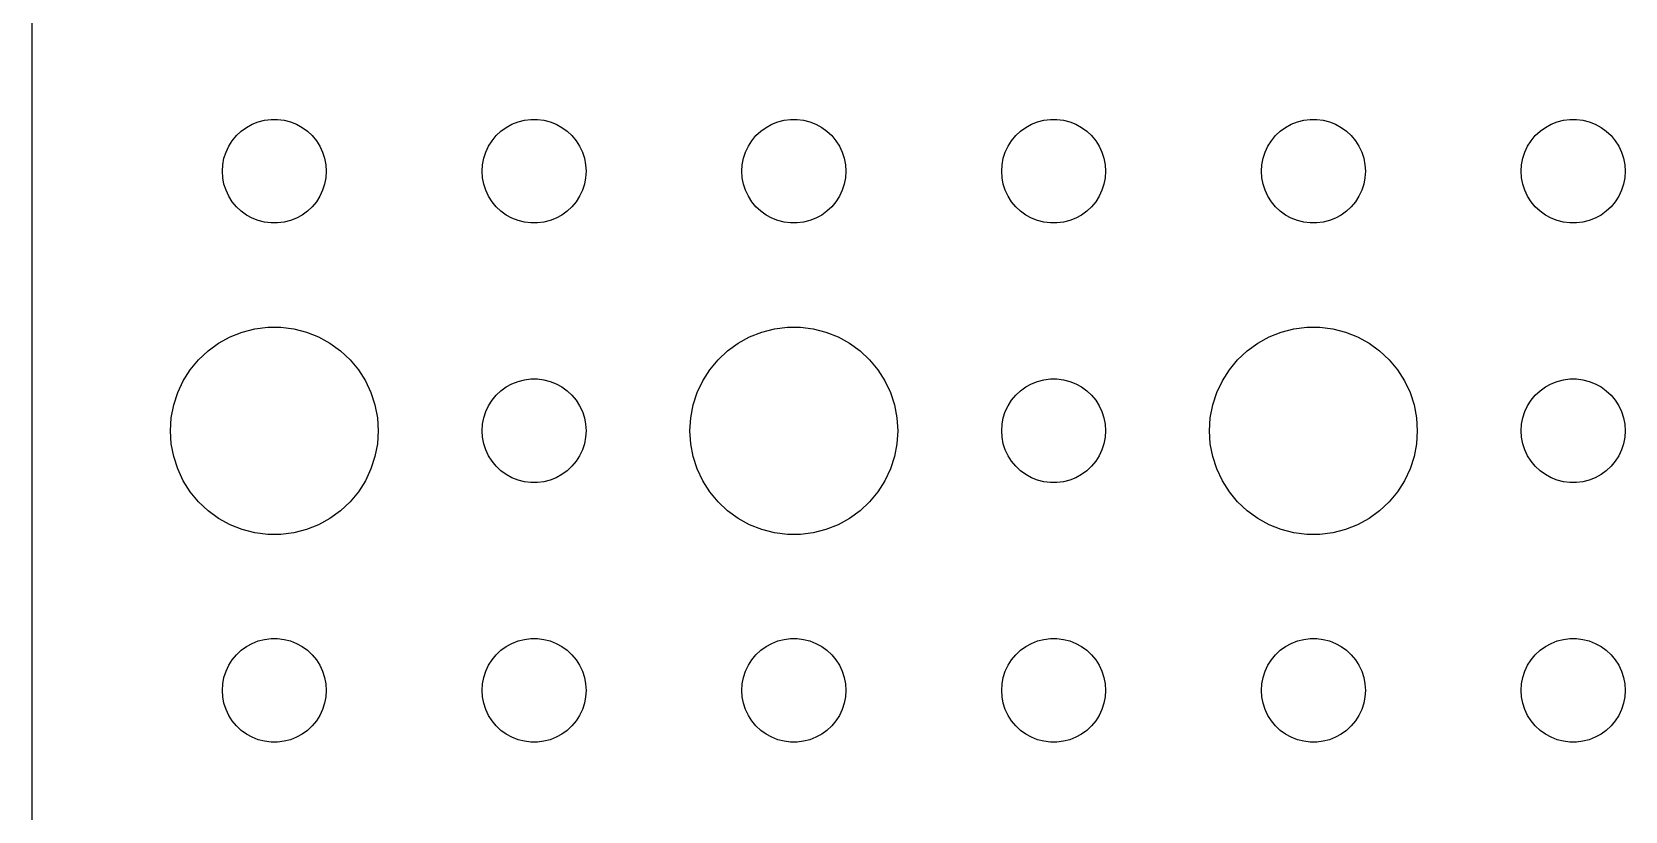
# Model space of a CAD drawing. Header units: metres. Extents: x -97 to 97, y -97 to 97.
# Drawn here: x -97 to -51, y 49.01 to 71.53 of the extents above; entities that cross this region are included whole.
import ezdxf

# ---------------------------------------------------------------- set-up
doc = ezdxf.new("R2010")
doc.units = ezdxf.units.M

msp = doc.modelspace()

# ---------------------------------------------------------------- linework, layer by layer
for p, q in [((-97, 92), (-97, -92)), ((-91.0934, 68.5268), (-90.9561, 68.6558)), ((-90.9561, 68.6558), (-90.8037, 68.7665)), ((-90.8037, 68.7665), (-90.6387, 68.8572)), ((-90.6387, 68.8572), (-90.4635, 68.9266)), ((-90.4635, 68.9266), (-90.2811, 68.9734)), ((-90.2811, 68.9734), (-90.0942, 68.997)), ((-90.0942, 68.997), (-89.9058, 68.997)), ((-89.9058, 68.997), (-89.7189, 68.9734)), ((-89.7189, 68.9734), (-89.5365, 68.9266)), ((-89.5365, 68.9266), (-89.3613, 68.8572)), ((-89.3613, 68.8572), (-89.1963, 68.7665)), ((-89.1963, 68.7665), (-89.0439, 68.6558)), ((-89.0439, 68.6558), (-88.9065, 68.5268)), ((-83.5934, 68.5268), (-83.4561, 68.6558)), ((-83.4561, 68.6558), (-83.3037, 68.7665)), ((-83.3037, 68.7665), (-83.1387, 68.8572)), ((-83.1387, 68.8572), (-82.9635, 68.9266)), ((-82.9635, 68.9266), (-82.7811, 68.9734)), ((-82.7811, 68.9734), (-82.5942, 68.997)), ((-82.5942, 68.997), (-82.4058, 68.997)), ((-82.4058, 68.997), (-82.2189, 68.9734)), ((-82.2189, 68.9734), (-82.0365, 68.9266)), ((-82.0365, 68.9266), (-81.8613, 68.8572)), ((-81.8613, 68.8572), (-81.6963, 68.7665)), ((-81.6963, 68.7665), (-81.5439, 68.6558)), ((-81.5439, 68.6558), (-81.4065, 68.5268)), ((-76.0934, 68.5268), (-75.9561, 68.6558)), ((-75.9561, 68.6558), (-75.8037, 68.7665)), ((-75.8037, 68.7665), (-75.6387, 68.8572)), ((-75.6387, 68.8572), (-75.4635, 68.9266)), ((-75.4635, 68.9266), (-75.2811, 68.9734)), ((-75.2811, 68.9734), (-75.0942, 68.997)), ((-75.0942, 68.997), (-74.9058, 68.997)), ((-74.9058, 68.997), (-74.7189, 68.9734)), ((-74.7189, 68.9734), (-74.5365, 68.9266)), ((-74.5365, 68.9266), (-74.3613, 68.8572)), ((-74.3613, 68.8572), (-74.1963, 68.7665)), ((-74.1963, 68.7665), (-74.0439, 68.6558)), ((-74.0439, 68.6558), (-73.9065, 68.5268)), ((-68.5934, 68.5268), (-68.4561, 68.6558)), ((-68.4561, 68.6558), (-68.3037, 68.7665)), ((-68.3037, 68.7665), (-68.1387, 68.8572)), ((-68.1387, 68.8572), (-67.9635, 68.9266)), ((-67.9635, 68.9266), (-67.7811, 68.9734)), ((-67.7811, 68.9734), (-67.5942, 68.997)), ((-67.5942, 68.997), (-67.4058, 68.997)), ((-67.4058, 68.997), (-67.2189, 68.9734)), ((-67.2189, 68.9734), (-67.0365, 68.9266)), ((-67.0365, 68.9266), (-66.8613, 68.8572)), ((-66.8613, 68.8572), (-66.6963, 68.7665)), ((-66.6963, 68.7665), (-66.5439, 68.6558)), ((-66.5439, 68.6558), (-66.4065, 68.5268)), ((-61.0934, 68.5268), (-60.9561, 68.6558)), ((-60.9561, 68.6558), (-60.8037, 68.7665)), ((-60.8037, 68.7665), (-60.6387, 68.8572)), ((-60.6387, 68.8572), (-60.4635, 68.9266)), ((-60.4635, 68.9266), (-60.2811, 68.9734)), ((-60.2811, 68.9734), (-60.0942, 68.997)), ((-60.0942, 68.997), (-59.9058, 68.997)), ((-59.9058, 68.997), (-59.7189, 68.9734)), ((-59.7189, 68.9734), (-59.5365, 68.9266)), ((-59.5365, 68.9266), (-59.3613, 68.8572)), ((-59.3613, 68.8572), (-59.1963, 68.7665)), ((-59.1963, 68.7665), (-59.0439, 68.6558)), ((-59.0439, 68.6558), (-58.9065, 68.5268)), ((-53.5934, 68.5268), (-53.4561, 68.6558)), ((-53.4561, 68.6558), (-53.3037, 68.7665)), ((-53.3037, 68.7665), (-53.1387, 68.8572)), ((-53.1387, 68.8572), (-52.9635, 68.9266)), ((-52.9635, 68.9266), (-52.7811, 68.9734)), ((-52.7811, 68.9734), (-52.5942, 68.997)), ((-52.5942, 68.997), (-52.4058, 68.997)), ((-52.4058, 68.997), (-52.2189, 68.9734)), ((-52.2189, 68.9734), (-52.0365, 68.9266)), ((-52.0365, 68.9266), (-51.8613, 68.8572)), ((-51.8613, 68.8572), (-51.6963, 68.7665)), ((-51.6963, 68.7665), (-51.5439, 68.6558)), ((-51.5439, 68.6558), (-51.4065, 68.5268)), ((-91.3947, 68.0522), (-91.3145, 68.2226)), ((-91.3145, 68.2226), (-91.2135, 68.3817)), ((-91.2135, 68.3817), (-91.0934, 68.5268)), ((-88.9065, 68.5268), (-88.7865, 68.3817)), ((-88.7865, 68.3817), (-88.6855, 68.2226)), ((-88.6855, 68.2226), (-88.6053, 68.0522)), ((-83.8947, 68.0522), (-83.8145, 68.2226)), ((-83.8145, 68.2226), (-83.7135, 68.3817)), ((-83.7135, 68.3817), (-83.5934, 68.5268)), ((-81.4065, 68.5268), (-81.2865, 68.3817)), ((-81.2865, 68.3817), (-81.1855, 68.2226)), ((-81.1855, 68.2226), (-81.1053, 68.0522)), ((-76.3947, 68.0522), (-76.3145, 68.2226)), ((-76.3145, 68.2226), (-76.2135, 68.3817)), ((-76.2135, 68.3817), (-76.0934, 68.5268)), ((-73.9065, 68.5268), (-73.7865, 68.3817)), ((-73.7865, 68.3817), (-73.6855, 68.2226)), ((-73.6855, 68.2226), (-73.6053, 68.0522)), ((-68.8947, 68.0522), (-68.8145, 68.2226)), ((-68.8145, 68.2226), (-68.7135, 68.3817)), ((-68.7135, 68.3817), (-68.5934, 68.5268)), ((-66.4065, 68.5268), (-66.2865, 68.3817)), ((-66.2865, 68.3817), (-66.1855, 68.2226)), ((-66.1855, 68.2226), (-66.1053, 68.0522)), ((-61.3947, 68.0522), (-61.3145, 68.2226)), ((-61.3145, 68.2226), (-61.2135, 68.3817)), ((-61.2135, 68.3817), (-61.0934, 68.5268)), ((-58.9065, 68.5268), (-58.7865, 68.3817)), ((-58.7865, 68.3817), (-58.6855, 68.2226)), ((-58.6855, 68.2226), (-58.6053, 68.0522)), ((-53.8947, 68.0522), (-53.8145, 68.2226)), ((-53.8145, 68.2226), (-53.7135, 68.3817)), ((-53.7135, 68.3817), (-53.5934, 68.5268)), ((-51.4065, 68.5268), (-51.2865, 68.3817)), ((-51.2865, 68.3817), (-51.1855, 68.2226)), ((-51.1855, 68.2226), (-51.1053, 68.0522)), ((-91.5, 67.5), (-91.4882, 67.688)), ((-91.4882, 67.688), (-91.4529, 67.873)), ((-91.4529, 67.873), (-91.3947, 68.0522)), ((-88.6053, 68.0522), (-88.5471, 67.873)), ((-88.5471, 67.873), (-88.5118, 67.688)), ((-88.5118, 67.688), (-88.5, 67.5)), ((-84, 67.5), (-83.9882, 67.688)), ((-83.9882, 67.688), (-83.9529, 67.873)), ((-83.9529, 67.873), (-83.8947, 68.0522)), ((-81.1053, 68.0522), (-81.0471, 67.873)), ((-81.0471, 67.873), (-81.0118, 67.688)), ((-81.0118, 67.688), (-81, 67.5)), ((-76.5, 67.5), (-76.4882, 67.688)), ((-76.4882, 67.688), (-76.4529, 67.873)), ((-76.4529, 67.873), (-76.3947, 68.0522)), ((-73.6053, 68.0522), (-73.5471, 67.873)), ((-73.5471, 67.873), (-73.5118, 67.688)), ((-73.5118, 67.688), (-73.5, 67.5)), ((-69, 67.5), (-68.9882, 67.688)), ((-68.9882, 67.688), (-68.9529, 67.873)), ((-68.9529, 67.873), (-68.8947, 68.0522)), ((-66.1053, 68.0522), (-66.0471, 67.873)), ((-66.0471, 67.873), (-66.0118, 67.688)), ((-66.0118, 67.688), (-66, 67.5)), ((-61.5, 67.5), (-61.4882, 67.688)), ((-61.4882, 67.688), (-61.4529, 67.873)), ((-61.4529, 67.873), (-61.3947, 68.0522)), ((-58.6053, 68.0522), (-58.5471, 67.873)), ((-58.5471, 67.873), (-58.5118, 67.688)), ((-58.5118, 67.688), (-58.5, 67.5)), ((-54, 67.5), (-53.9882, 67.688)), ((-53.9882, 67.688), (-53.9529, 67.873)), ((-53.9529, 67.873), (-53.8947, 68.0522)), ((-51.1053, 68.0522), (-51.0471, 67.873)), ((-51.0471, 67.873), (-51.0118, 67.688)), ((-51.0118, 67.688), (-51, 67.5)), ((-91.4882, 67.312), (-91.5, 67.5)), ((-91.4529, 67.127), (-91.4882, 67.312)), ((-88.5118, 67.312), (-88.5471, 67.127)), ((-88.5, 67.5), (-88.5118, 67.312)), ((-83.9882, 67.312), (-84, 67.5)), ((-83.9529, 67.127), (-83.9882, 67.312)), ((-81.0118, 67.312), (-81.0471, 67.127)), ((-81, 67.5), (-81.0118, 67.312)), ((-76.4882, 67.312), (-76.5, 67.5)), ((-76.4529, 67.127), (-76.4882, 67.312)), ((-73.5118, 67.312), (-73.5471, 67.127)), ((-73.5, 67.5), (-73.5118, 67.312)), ((-68.9882, 67.312), (-69, 67.5)), ((-68.9529, 67.127), (-68.9882, 67.312)), ((-66.0118, 67.312), (-66.0471, 67.127)), ((-66, 67.5), (-66.0118, 67.312)), ((-61.4882, 67.312), (-61.5, 67.5)), ((-61.4529, 67.127), (-61.4882, 67.312)), ((-58.5118, 67.312), (-58.5471, 67.127)), ((-58.5, 67.5), (-58.5118, 67.312)), ((-53.9882, 67.312), (-54, 67.5)), ((-53.9529, 67.127), (-53.9882, 67.312)), ((-51.0118, 67.312), (-51.0471, 67.127)), ((-51, 67.5), (-51.0118, 67.312)), ((-91.3947, 66.9478), (-91.4529, 67.127)), ((-91.3145, 66.7774), (-91.3947, 66.9478)), ((-91.2135, 66.6183), (-91.3145, 66.7774)), ((-88.6855, 66.7774), (-88.7865, 66.6183)), ((-88.6053, 66.9478), (-88.6855, 66.7774)), ((-88.5471, 67.127), (-88.6053, 66.9478)), ((-83.8947, 66.9478), (-83.9529, 67.127)), ((-83.8145, 66.7774), (-83.8947, 66.9478)), ((-83.7135, 66.6183), (-83.8145, 66.7774)), ((-81.1855, 66.7774), (-81.2865, 66.6183)), ((-81.1053, 66.9478), (-81.1855, 66.7774)), ((-81.0471, 67.127), (-81.1053, 66.9478)), ((-76.3947, 66.9478), (-76.4529, 67.127)), ((-76.3145, 66.7774), (-76.3947, 66.9478)), ((-76.2135, 66.6183), (-76.3145, 66.7774)), ((-73.6855, 66.7774), (-73.7865, 66.6183)), ((-73.6053, 66.9478), (-73.6855, 66.7774)), ((-73.5471, 67.127), (-73.6053, 66.9478)), ((-68.8947, 66.9478), (-68.9529, 67.127)), ((-68.8145, 66.7774), (-68.8947, 66.9478)), ((-68.7135, 66.6183), (-68.8145, 66.7774)), ((-66.1855, 66.7774), (-66.2865, 66.6183)), ((-66.1053, 66.9478), (-66.1855, 66.7774)), ((-66.0471, 67.127), (-66.1053, 66.9478)), ((-61.3947, 66.9478), (-61.4529, 67.127)), ((-61.3145, 66.7774), (-61.3947, 66.9478)), ((-61.2135, 66.6183), (-61.3145, 66.7774)), ((-58.6855, 66.7774), (-58.7865, 66.6183)), ((-58.6053, 66.9478), (-58.6855, 66.7774)), ((-58.5471, 67.127), (-58.6053, 66.9478)), ((-53.8947, 66.9478), (-53.9529, 67.127)), ((-53.8145, 66.7774), (-53.8947, 66.9478)), ((-53.7135, 66.6183), (-53.8145, 66.7774)), ((-51.1855, 66.7774), (-51.2865, 66.6183)), ((-51.1053, 66.9478), (-51.1855, 66.7774)), ((-51.0471, 67.127), (-51.1053, 66.9478)), ((-91.0934, 66.4732), (-91.2135, 66.6183)), ((-90.9561, 66.3442), (-91.0934, 66.4732)), ((-90.8037, 66.2335), (-90.9561, 66.3442)), ((-89.0439, 66.3442), (-89.1963, 66.2335)), ((-88.9065, 66.4732), (-89.0439, 66.3442)), ((-88.7865, 66.6183), (-88.9065, 66.4732)), ((-83.5934, 66.4732), (-83.7135, 66.6183)), ((-83.4561, 66.3442), (-83.5934, 66.4732)), ((-83.3037, 66.2335), (-83.4561, 66.3442)), ((-81.5439, 66.3442), (-81.6963, 66.2335)), ((-81.4065, 66.4732), (-81.5439, 66.3442)), ((-81.2865, 66.6183), (-81.4065, 66.4732)), ((-76.0934, 66.4732), (-76.2135, 66.6183)), ((-75.9561, 66.3442), (-76.0934, 66.4732)), ((-75.8037, 66.2335), (-75.9561, 66.3442)), ((-74.0439, 66.3442), (-74.1963, 66.2335)), ((-73.9065, 66.4732), (-74.0439, 66.3442)), ((-73.7865, 66.6183), (-73.9065, 66.4732)), ((-68.5934, 66.4732), (-68.7135, 66.6183)), ((-68.4561, 66.3442), (-68.5934, 66.4732)), ((-68.3037, 66.2335), (-68.4561, 66.3442)), ((-66.5439, 66.3442), (-66.6963, 66.2335)), ((-66.4065, 66.4732), (-66.5439, 66.3442)), ((-66.2865, 66.6183), (-66.4065, 66.4732)), ((-61.0934, 66.4732), (-61.2135, 66.6183)), ((-60.9561, 66.3442), (-61.0934, 66.4732)), ((-60.8037, 66.2335), (-60.9561, 66.3442)), ((-59.0439, 66.3442), (-59.1963, 66.2335)), ((-58.9065, 66.4732), (-59.0439, 66.3442)), ((-58.7865, 66.6183), (-58.9065, 66.4732)), ((-53.5934, 66.4732), (-53.7135, 66.6183)), ((-53.4561, 66.3442), (-53.5934, 66.4732)), ((-53.3037, 66.2335), (-53.4561, 66.3442)), ((-51.5439, 66.3442), (-51.6963, 66.2335)), ((-51.4065, 66.4732), (-51.5439, 66.3442)), ((-51.2865, 66.6183), (-51.4065, 66.4732)), ((-90.6387, 66.1428), (-90.8037, 66.2335)), ((-90.4635, 66.0734), (-90.6387, 66.1428)), ((-90.2811, 66.0266), (-90.4635, 66.0734)), ((-90.0942, 66.003), (-90.2811, 66.0266)), ((-89.9058, 66.003), (-90.0942, 66.003)), ((-89.7189, 66.0266), (-89.9058, 66.003)), ((-89.5365, 66.0734), (-89.7189, 66.0266)), ((-89.3613, 66.1428), (-89.5365, 66.0734)), ((-89.1963, 66.2335), (-89.3613, 66.1428)), ((-83.1387, 66.1428), (-83.3037, 66.2335)), ((-82.9635, 66.0734), (-83.1387, 66.1428)), ((-82.7811, 66.0266), (-82.9635, 66.0734)), ((-82.5942, 66.003), (-82.7811, 66.0266)), ((-82.4058, 66.003), (-82.5942, 66.003)), ((-82.2189, 66.0266), (-82.4058, 66.003)), ((-82.0365, 66.0734), (-82.2189, 66.0266)), ((-81.8613, 66.1428), (-82.0365, 66.0734)), ((-81.6963, 66.2335), (-81.8613, 66.1428)), ((-75.6387, 66.1428), (-75.8037, 66.2335)), ((-75.4635, 66.0734), (-75.6387, 66.1428)), ((-75.2811, 66.0266), (-75.4635, 66.0734)), ((-75.0942, 66.003), (-75.2811, 66.0266)), ((-74.9058, 66.003), (-75.0942, 66.003)), ((-74.7189, 66.0266), (-74.9058, 66.003)), ((-74.5365, 66.0734), (-74.7189, 66.0266)), ((-74.3613, 66.1428), (-74.5365, 66.0734)), ((-74.1963, 66.2335), (-74.3613, 66.1428)), ((-68.1387, 66.1428), (-68.3037, 66.2335)), ((-67.9635, 66.0734), (-68.1387, 66.1428)), ((-67.7811, 66.0266), (-67.9635, 66.0734)), ((-67.5942, 66.003), (-67.7811, 66.0266)), ((-67.4058, 66.003), (-67.5942, 66.003)), ((-67.2189, 66.0266), (-67.4058, 66.003)), ((-67.0365, 66.0734), (-67.2189, 66.0266)), ((-66.8613, 66.1428), (-67.0365, 66.0734)), ((-66.6963, 66.2335), (-66.8613, 66.1428)), ((-60.6387, 66.1428), (-60.8037, 66.2335)), ((-60.4635, 66.0734), (-60.6387, 66.1428)), ((-60.2811, 66.0266), (-60.4635, 66.0734)), ((-60.0942, 66.003), (-60.2811, 66.0266)), ((-59.9058, 66.003), (-60.0942, 66.003)), ((-59.7189, 66.0266), (-59.9058, 66.003)), ((-59.5365, 66.0734), (-59.7189, 66.0266)), ((-59.3613, 66.1428), (-59.5365, 66.0734)), ((-59.1963, 66.2335), (-59.3613, 66.1428)), ((-53.1387, 66.1428), (-53.3037, 66.2335)), ((-52.9635, 66.0734), (-53.1387, 66.1428)), ((-52.7811, 66.0266), (-52.9635, 66.0734)), ((-52.5942, 66.003), (-52.7811, 66.0266)), ((-52.4058, 66.003), (-52.5942, 66.003)), ((-52.2189, 66.0266), (-52.4058, 66.003)), ((-52.0365, 66.0734), (-52.2189, 66.0266)), ((-51.8613, 66.1428), (-52.0365, 66.0734)), ((-51.6963, 66.2335), (-51.8613, 66.1428)), ((-91.6075, 62.533), (-91.2773, 62.7145)), ((-91.2773, 62.7145), (-90.927, 62.8532)), ((-90.927, 62.8532), (-90.5621, 62.9469)), ((-90.5621, 62.9469), (-90.1884, 62.9941)), ((-90.1884, 62.9941), (-89.8116, 62.9941)), ((-89.8116, 62.9941), (-89.4379, 62.9469)), ((-89.4379, 62.9469), (-89.073, 62.8532)), ((-89.073, 62.8532), (-88.7227, 62.7145)), ((-88.7227, 62.7145), (-88.3925, 62.533)), ((-76.6075, 62.533), (-76.2773, 62.7145)), ((-76.2773, 62.7145), (-75.927, 62.8532)), ((-75.927, 62.8532), (-75.5621, 62.9469)), ((-75.5621, 62.9469), (-75.1884, 62.9941)), ((-75.1884, 62.9941), (-74.8116, 62.9941)), ((-74.8116, 62.9941), (-74.4379, 62.9469)), ((-74.4379, 62.9469), (-74.073, 62.8532)), ((-74.073, 62.8532), (-73.7227, 62.7145)), ((-73.7227, 62.7145), (-73.3925, 62.533)), ((-61.6075, 62.533), (-61.2773, 62.7145)), ((-61.2773, 62.7145), (-60.927, 62.8532)), ((-60.927, 62.8532), (-60.5621, 62.9469)), ((-60.5621, 62.9469), (-60.1884, 62.9941)), ((-60.1884, 62.9941), (-59.8116, 62.9941)), ((-59.8116, 62.9941), (-59.4379, 62.9469)), ((-59.4379, 62.9469), (-59.0729, 62.8532)), ((-59.0729, 62.8532), (-58.7227, 62.7145)), ((-58.7227, 62.7145), (-58.3925, 62.533)), ((-92.1869, 62.0536), (-91.9123, 62.3115)), ((-91.9123, 62.3115), (-91.6075, 62.533)), ((-88.3925, 62.533), (-88.0877, 62.3115)), ((-88.0877, 62.3115), (-87.8131, 62.0536)), ((-77.1869, 62.0536), (-76.9123, 62.3115)), ((-76.9123, 62.3115), (-76.6075, 62.533)), ((-73.3925, 62.533), (-73.0877, 62.3115)), ((-73.0877, 62.3115), (-72.8131, 62.0536)), ((-62.1869, 62.0536), (-61.9123, 62.3115)), ((-61.9123, 62.3115), (-61.6075, 62.533)), ((-58.3925, 62.533), (-58.0877, 62.3115)), ((-58.0877, 62.3115), (-57.8131, 62.0536)), ((-92.6289, 61.4453), (-92.427, 61.7634)), ((-92.427, 61.7634), (-92.1869, 62.0536)), ((-87.8131, 62.0536), (-87.573, 61.7634)), ((-87.573, 61.7634), (-87.3711, 61.4453)), ((-77.6289, 61.4453), (-77.427, 61.7634)), ((-77.427, 61.7634), (-77.1869, 62.0536)), ((-72.8131, 62.0536), (-72.573, 61.7634)), ((-72.573, 61.7634), (-72.3711, 61.4453)), ((-62.6289, 61.4453), (-62.427, 61.7634)), ((-62.427, 61.7634), (-62.1869, 62.0536)), ((-57.8131, 62.0536), (-57.5729, 61.7634)), ((-57.5729, 61.7634), (-57.3711, 61.4453)), ((-92.7893, 61.1044), (-92.6289, 61.4453)), ((-87.3711, 61.4453), (-87.2107, 61.1044)), ((-83.4561, 61.1558), (-83.3037, 61.2665)), ((-83.3037, 61.2665), (-83.1387, 61.3572)), ((-83.1387, 61.3572), (-82.9635, 61.4266)), ((-82.9635, 61.4266), (-82.7811, 61.4734)), ((-82.7811, 61.4734), (-82.5942, 61.497)), ((-82.5942, 61.497), (-82.4058, 61.497)), ((-82.4058, 61.497), (-82.2189, 61.4734)), ((-82.2189, 61.4734), (-82.0365, 61.4266)), ((-82.0365, 61.4266), (-81.8613, 61.3572)), ((-81.8613, 61.3572), (-81.6963, 61.2665)), ((-81.6963, 61.2665), (-81.5439, 61.1558)), ((-77.7893, 61.1044), (-77.6289, 61.4453)), ((-72.3711, 61.4453), (-72.2107, 61.1044)), ((-68.4561, 61.1558), (-68.3037, 61.2665)), ((-68.3037, 61.2665), (-68.1387, 61.3572)), ((-68.1387, 61.3572), (-67.9635, 61.4266)), ((-67.9635, 61.4266), (-67.7811, 61.4734)), ((-67.7811, 61.4734), (-67.5942, 61.497)), ((-67.5942, 61.497), (-67.4058, 61.497)), ((-67.4058, 61.497), (-67.2189, 61.4734)), ((-67.2189, 61.4734), (-67.0365, 61.4266)), ((-67.0365, 61.4266), (-66.8613, 61.3572)), ((-66.8613, 61.3572), (-66.6963, 61.2665)), ((-66.6963, 61.2665), (-66.5439, 61.1558)), ((-62.7893, 61.1044), (-62.6289, 61.4453)), ((-57.3711, 61.4453), (-57.2107, 61.1044)), ((-53.4561, 61.1558), (-53.3037, 61.2665)), ((-53.3037, 61.2665), (-53.1387, 61.3572)), ((-53.1387, 61.3572), (-52.9635, 61.4266)), ((-52.9635, 61.4266), (-52.7811, 61.4734)), ((-52.7811, 61.4734), (-52.5942, 61.497)), ((-52.5942, 61.497), (-52.4058, 61.497)), ((-52.4058, 61.497), (-52.2189, 61.4734)), ((-52.2189, 61.4734), (-52.0365, 61.4266)), ((-52.0365, 61.4266), (-51.8613, 61.3572)), ((-51.8613, 61.3572), (-51.6963, 61.2665)), ((-51.6963, 61.2665), (-51.5439, 61.1558)), ((-92.9763, 60.376), (-92.9057, 60.7461)), ((-92.9057, 60.7461), (-92.7893, 61.1044)), ((-87.2107, 61.1044), (-87.0943, 60.7461)), ((-87.0943, 60.7461), (-87.0237, 60.376)), ((-83.8947, 60.5522), (-83.8145, 60.7226)), ((-83.8145, 60.7226), (-83.7135, 60.8817)), ((-83.7135, 60.8817), (-83.5934, 61.0268)), ((-83.5934, 61.0268), (-83.4561, 61.1558)), ((-81.5439, 61.1558), (-81.4065, 61.0268)), ((-81.4065, 61.0268), (-81.2865, 60.8817)), ((-81.2865, 60.8817), (-81.1855, 60.7226)), ((-81.1855, 60.7226), (-81.1053, 60.5522)), ((-77.9763, 60.376), (-77.9057, 60.7461)), ((-77.9057, 60.7461), (-77.7893, 61.1044)), ((-72.2107, 61.1044), (-72.0943, 60.7461)), ((-72.0943, 60.7461), (-72.0237, 60.376)), ((-68.8947, 60.5522), (-68.8145, 60.7226)), ((-68.8145, 60.7226), (-68.7135, 60.8817)), ((-68.7135, 60.8817), (-68.5934, 61.0268)), ((-68.5934, 61.0268), (-68.4561, 61.1558)), ((-66.5439, 61.1558), (-66.4065, 61.0268)), ((-66.4065, 61.0268), (-66.2865, 60.8817)), ((-66.2865, 60.8817), (-66.1855, 60.7226)), ((-66.1855, 60.7226), (-66.1053, 60.5522)), ((-62.9763, 60.376), (-62.9057, 60.7461)), ((-62.9057, 60.7461), (-62.7893, 61.1044)), ((-57.2107, 61.1044), (-57.0942, 60.7461)), ((-57.0942, 60.7461), (-57.0237, 60.376)), ((-53.8947, 60.5522), (-53.8145, 60.7226)), ((-53.8145, 60.7226), (-53.7135, 60.8817)), ((-53.7135, 60.8817), (-53.5934, 61.0268)), ((-53.5934, 61.0268), (-53.4561, 61.1558)), ((-51.5439, 61.1558), (-51.4065, 61.0268)), ((-51.4065, 61.0268), (-51.2865, 60.8817)), ((-51.2865, 60.8817), (-51.1855, 60.7226)), ((-51.1855, 60.7226), (-51.1053, 60.5522)), ((-93, 60), (-92.9763, 60.376)), ((-87.0237, 60.376), (-87, 60)), ((-83.9882, 60.188), (-83.9529, 60.373)), ((-83.9529, 60.373), (-83.8947, 60.5522)), ((-81.1053, 60.5522), (-81.0471, 60.373)), ((-81.0471, 60.373), (-81.0118, 60.188)), ((-78, 60), (-77.9763, 60.376)), ((-72.0237, 60.376), (-72, 60)), ((-68.9882, 60.188), (-68.9529, 60.373)), ((-68.9529, 60.373), (-68.8947, 60.5522)), ((-66.1053, 60.5522), (-66.0471, 60.373)), ((-66.0471, 60.373), (-66.0118, 60.188)), ((-63, 60), (-62.9763, 60.376)), ((-57.0237, 60.376), (-57, 60)), ((-53.9882, 60.188), (-53.9529, 60.373)), ((-53.9529, 60.373), (-53.8947, 60.5522)), ((-51.1053, 60.5522), (-51.0471, 60.373)), ((-51.0471, 60.373), (-51.0118, 60.188)), ((-92.9763, 59.624), (-93, 60)), ((-87, 60), (-87.0237, 59.624)), ((-84, 60), (-83.9882, 60.188)), ((-83.9882, 59.812), (-84, 60)), ((-83.9529, 59.627), (-83.9882, 59.812)), ((-81.0118, 59.812), (-81.0471, 59.627)), ((-81.0118, 60.188), (-81, 60)), ((-81, 60), (-81.0118, 59.812)), ((-77.9763, 59.624), (-78, 60)), ((-72, 60), (-72.0237, 59.624)), ((-69, 60), (-68.9882, 60.188)), ((-68.9882, 59.812), (-69, 60)), ((-68.9529, 59.627), (-68.9882, 59.812)), ((-66.0118, 59.812), (-66.0471, 59.627)), ((-66.0118, 60.188), (-66, 60)), ((-66, 60), (-66.0118, 59.812)), ((-62.9763, 59.624), (-63, 60)), ((-57, 60), (-57.0237, 59.624)), ((-54, 60), (-53.9882, 60.188)), ((-53.9882, 59.812), (-54, 60)), ((-53.9529, 59.627), (-53.9882, 59.812)), ((-51.0118, 59.812), (-51.0471, 59.627)), ((-51.0118, 60.188), (-51, 60)), ((-51, 60), (-51.0118, 59.812)), ((-92.9057, 59.2539), (-92.9763, 59.624)), ((-87.0237, 59.624), (-87.0943, 59.2539)), ((-83.8947, 59.4478), (-83.9529, 59.627)), ((-83.8145, 59.2774), (-83.8947, 59.4478)), ((-81.1053, 59.4478), (-81.1855, 59.2774)), ((-81.0471, 59.627), (-81.1053, 59.4478)), ((-77.9057, 59.2539), (-77.9763, 59.624)), ((-72.0237, 59.624), (-72.0943, 59.2539)), ((-68.8947, 59.4478), (-68.9529, 59.627)), ((-68.8145, 59.2774), (-68.8947, 59.4478)), ((-66.1053, 59.4478), (-66.1855, 59.2774)), ((-66.0471, 59.627), (-66.1053, 59.4478)), ((-62.9057, 59.2539), (-62.9763, 59.624)), ((-57.0237, 59.624), (-57.0942, 59.2539)), ((-53.8947, 59.4478), (-53.9529, 59.627)), ((-53.8145, 59.2774), (-53.8947, 59.4478)), ((-51.1053, 59.4478), (-51.1855, 59.2774)), ((-51.0471, 59.627), (-51.1053, 59.4478)), ((-92.7893, 58.8956), (-92.9057, 59.2539)), ((-92.6289, 58.5547), (-92.7893, 58.8956)), ((-87.2107, 58.8956), (-87.3711, 58.5547)), ((-87.0943, 59.2539), (-87.2107, 58.8956)), ((-83.7135, 59.1183), (-83.8145, 59.2774)), ((-83.5934, 58.9732), (-83.7135, 59.1183)), ((-83.4561, 58.8442), (-83.5934, 58.9732)), ((-81.4065, 58.9732), (-81.5439, 58.8442)), ((-81.2865, 59.1183), (-81.4065, 58.9732)), ((-81.1855, 59.2774), (-81.2865, 59.1183)), ((-77.7893, 58.8956), (-77.9057, 59.2539)), ((-77.6289, 58.5547), (-77.7893, 58.8956)), ((-72.2107, 58.8956), (-72.3711, 58.5547)), ((-72.0943, 59.2539), (-72.2107, 58.8956)), ((-68.7135, 59.1183), (-68.8145, 59.2774)), ((-68.5934, 58.9732), (-68.7135, 59.1183)), ((-68.4561, 58.8442), (-68.5934, 58.9732)), ((-66.4065, 58.9732), (-66.5439, 58.8442)), ((-66.2865, 59.1183), (-66.4065, 58.9732)), ((-66.1855, 59.2774), (-66.2865, 59.1183)), ((-62.7893, 58.8956), (-62.9057, 59.2539)), ((-62.6289, 58.5547), (-62.7893, 58.8956)), ((-57.2107, 58.8956), (-57.3711, 58.5547)), ((-57.0942, 59.2539), (-57.2107, 58.8956)), ((-53.7135, 59.1183), (-53.8145, 59.2774)), ((-53.5934, 58.9732), (-53.7135, 59.1183)), ((-53.4561, 58.8442), (-53.5934, 58.9732)), ((-51.4065, 58.9732), (-51.5439, 58.8442)), ((-51.2865, 59.1183), (-51.4065, 58.9732)), ((-51.1855, 59.2774), (-51.2865, 59.1183)), ((-92.427, 58.2366), (-92.6289, 58.5547)), ((-87.3711, 58.5547), (-87.573, 58.2366)), ((-83.3037, 58.7335), (-83.4561, 58.8442)), ((-83.1387, 58.6428), (-83.3037, 58.7335)), ((-82.9635, 58.5734), (-83.1387, 58.6428)), ((-82.7811, 58.5266), (-82.9635, 58.5734)), ((-82.5942, 58.503), (-82.7811, 58.5266)), ((-82.4058, 58.503), (-82.5942, 58.503)), ((-82.2189, 58.5266), (-82.4058, 58.503)), ((-82.0365, 58.5734), (-82.2189, 58.5266)), ((-81.8613, 58.6428), (-82.0365, 58.5734)), ((-81.6963, 58.7335), (-81.8613, 58.6428)), ((-81.5439, 58.8442), (-81.6963, 58.7335)), ((-77.427, 58.2366), (-77.6289, 58.5547)), ((-72.3711, 58.5547), (-72.573, 58.2366)), ((-68.3037, 58.7335), (-68.4561, 58.8442)), ((-68.1387, 58.6428), (-68.3037, 58.7335)), ((-67.9635, 58.5734), (-68.1387, 58.6428)), ((-67.7811, 58.5266), (-67.9635, 58.5734)), ((-67.5942, 58.503), (-67.7811, 58.5266)), ((-67.4058, 58.503), (-67.5942, 58.503)), ((-67.2189, 58.5266), (-67.4058, 58.503)), ((-67.0365, 58.5734), (-67.2189, 58.5266)), ((-66.8613, 58.6428), (-67.0365, 58.5734)), ((-66.6963, 58.7335), (-66.8613, 58.6428)), ((-66.5439, 58.8442), (-66.6963, 58.7335)), ((-62.427, 58.2366), (-62.6289, 58.5547)), ((-57.3711, 58.5547), (-57.5729, 58.2366)), ((-53.3037, 58.7335), (-53.4561, 58.8442)), ((-53.1387, 58.6428), (-53.3037, 58.7335)), ((-52.9635, 58.5734), (-53.1387, 58.6428)), ((-52.7811, 58.5266), (-52.9635, 58.5734)), ((-52.5942, 58.503), (-52.7811, 58.5266)), ((-52.4058, 58.503), (-52.5942, 58.503)), ((-52.2189, 58.5266), (-52.4058, 58.503)), ((-52.0365, 58.5734), (-52.2189, 58.5266)), ((-51.8613, 58.6428), (-52.0365, 58.5734)), ((-51.6963, 58.7335), (-51.8613, 58.6428)), ((-51.5439, 58.8442), (-51.6963, 58.7335)), ((-92.1869, 57.9464), (-92.427, 58.2366)), ((-87.573, 58.2366), (-87.8131, 57.9464)), ((-77.1869, 57.9464), (-77.427, 58.2366)), ((-72.573, 58.2366), (-72.8131, 57.9464)), ((-62.1869, 57.9464), (-62.427, 58.2366)), ((-57.5729, 58.2366), (-57.8131, 57.9464)), ((-91.9123, 57.6885), (-92.1869, 57.9464)), ((-91.6075, 57.467), (-91.9123, 57.6885)), ((-88.0877, 57.6885), (-88.3925, 57.467)), ((-87.8131, 57.9464), (-88.0877, 57.6885)), ((-76.9123, 57.6885), (-77.1869, 57.9464)), ((-76.6075, 57.467), (-76.9123, 57.6885)), ((-73.0877, 57.6885), (-73.3925, 57.467)), ((-72.8131, 57.9464), (-73.0877, 57.6885)), ((-61.9123, 57.6885), (-62.1869, 57.9464)), ((-61.6075, 57.467), (-61.9123, 57.6885)), ((-58.0877, 57.6885), (-58.3925, 57.467)), ((-57.8131, 57.9464), (-58.0877, 57.6885)), ((-91.2773, 57.2855), (-91.6075, 57.467)), ((-90.927, 57.1468), (-91.2773, 57.2855)), ((-90.5621, 57.0531), (-90.927, 57.1468)), ((-90.1884, 57.0059), (-90.5621, 57.0531)), ((-89.4379, 57.0531), (-89.8116, 57.0059)), ((-89.073, 57.1468), (-89.4379, 57.0531)), ((-88.7227, 57.2855), (-89.073, 57.1468)), ((-88.3925, 57.467), (-88.7227, 57.2855)), ((-76.2773, 57.2855), (-76.6075, 57.467)), ((-75.927, 57.1468), (-76.2773, 57.2855)), ((-75.5621, 57.0531), (-75.927, 57.1468)), ((-75.1884, 57.0059), (-75.5621, 57.0531)), ((-74.4379, 57.0531), (-74.8116, 57.0059)), ((-74.073, 57.1468), (-74.4379, 57.0531)), ((-73.7227, 57.2855), (-74.073, 57.1468)), ((-73.3925, 57.467), (-73.7227, 57.2855)), ((-61.2773, 57.2855), (-61.6075, 57.467)), ((-60.927, 57.1468), (-61.2773, 57.2855)), ((-60.5621, 57.0531), (-60.927, 57.1468)), ((-60.1884, 57.0059), (-60.5621, 57.0531)), ((-59.4379, 57.0531), (-59.8116, 57.0059)), ((-59.0729, 57.1468), (-59.4379, 57.0531)), ((-58.7227, 57.2855), (-59.0729, 57.1468)), ((-58.3925, 57.467), (-58.7227, 57.2855)), ((-89.8116, 57.0059), (-90.1884, 57.0059)), ((-74.8116, 57.0059), (-75.1884, 57.0059)), ((-59.8116, 57.0059), (-60.1884, 57.0059)), ((-90.8037, 53.7665), (-90.6387, 53.8572)), ((-90.6387, 53.8572), (-90.4635, 53.9266)), ((-90.4635, 53.9266), (-90.2811, 53.9734)), ((-90.2811, 53.9734), (-90.0942, 53.997)), ((-90.0942, 53.997), (-89.9058, 53.997)), ((-89.9058, 53.997), (-89.7189, 53.9734)), ((-89.7189, 53.9734), (-89.5365, 53.9266)), ((-89.5365, 53.9266), (-89.3613, 53.8572)), ((-89.3613, 53.8572), (-89.1963, 53.7665)), ((-83.3037, 53.7665), (-83.1387, 53.8572)), ((-83.1387, 53.8572), (-82.9635, 53.9266)), ((-82.9635, 53.9266), (-82.7811, 53.9734)), ((-82.7811, 53.9734), (-82.5942, 53.997)), ((-82.5942, 53.997), (-82.4058, 53.997)), ((-82.4058, 53.997), (-82.2189, 53.9734)), ((-82.2189, 53.9734), (-82.0365, 53.9266)), ((-82.0365, 53.9266), (-81.8613, 53.8572)), ((-81.8613, 53.8572), (-81.6963, 53.7665)), ((-75.8037, 53.7665), (-75.6387, 53.8572)), ((-75.6387, 53.8572), (-75.4635, 53.9266)), ((-75.4635, 53.9266), (-75.2811, 53.9734)), ((-75.2811, 53.9734), (-75.0942, 53.997)), ((-75.0942, 53.997), (-74.9058, 53.997)), ((-74.9058, 53.997), (-74.7189, 53.9734)), ((-74.7189, 53.9734), (-74.5365, 53.9266)), ((-74.5365, 53.9266), (-74.3613, 53.8572)), ((-74.3613, 53.8572), (-74.1963, 53.7665)), ((-68.3037, 53.7665), (-68.1387, 53.8572)), ((-68.1387, 53.8572), (-67.9635, 53.9266)), ((-67.9635, 53.9266), (-67.7811, 53.9734)), ((-67.7811, 53.9734), (-67.5942, 53.997)), ((-67.5942, 53.997), (-67.4058, 53.997)), ((-67.4058, 53.997), (-67.2189, 53.9734)), ((-67.2189, 53.9734), (-67.0365, 53.9266)), ((-67.0365, 53.9266), (-66.8613, 53.8572)), ((-66.8613, 53.8572), (-66.6963, 53.7665)), ((-60.8037, 53.7665), (-60.6387, 53.8572)), ((-60.6387, 53.8572), (-60.4635, 53.9266)), ((-60.4635, 53.9266), (-60.2811, 53.9734)), ((-60.2811, 53.9734), (-60.0942, 53.997)), ((-60.0942, 53.997), (-59.9058, 53.997)), ((-59.9058, 53.997), (-59.7189, 53.9734)), ((-59.7189, 53.9734), (-59.5365, 53.9266)), ((-59.5365, 53.9266), (-59.3613, 53.8572)), ((-59.3613, 53.8572), (-59.1963, 53.7665)), ((-53.3037, 53.7665), (-53.1387, 53.8572)), ((-53.1387, 53.8572), (-52.9635, 53.9266)), ((-52.9635, 53.9266), (-52.7811, 53.9734)), ((-52.7811, 53.9734), (-52.5942, 53.997)), ((-52.5942, 53.997), (-52.4058, 53.997)), ((-52.4058, 53.997), (-52.2189, 53.9734)), ((-52.2189, 53.9734), (-52.0365, 53.9266)), ((-52.0365, 53.9266), (-51.8613, 53.8572)), ((-51.8613, 53.8572), (-51.6963, 53.7665)), ((-91.3145, 53.2226), (-91.2135, 53.3817)), ((-91.2135, 53.3817), (-91.0934, 53.5268)), ((-91.0934, 53.5268), (-90.9561, 53.6558)), ((-90.9561, 53.6558), (-90.8037, 53.7665)), ((-89.1963, 53.7665), (-89.0439, 53.6558)), ((-89.0439, 53.6558), (-88.9065, 53.5268)), ((-88.9065, 53.5268), (-88.7865, 53.3817)), ((-88.7865, 53.3817), (-88.6855, 53.2226)), ((-83.8145, 53.2226), (-83.7135, 53.3817)), ((-83.7135, 53.3817), (-83.5934, 53.5268)), ((-83.5934, 53.5268), (-83.4561, 53.6558)), ((-83.4561, 53.6558), (-83.3037, 53.7665)), ((-81.6963, 53.7665), (-81.5439, 53.6558)), ((-81.5439, 53.6558), (-81.4065, 53.5268)), ((-81.4065, 53.5268), (-81.2865, 53.3817)), ((-81.2865, 53.3817), (-81.1855, 53.2226)), ((-76.3145, 53.2226), (-76.2135, 53.3817)), ((-76.2135, 53.3817), (-76.0934, 53.5268)), ((-76.0934, 53.5268), (-75.9561, 53.6558)), ((-75.9561, 53.6558), (-75.8037, 53.7665)), ((-74.1963, 53.7665), (-74.0439, 53.6558)), ((-74.0439, 53.6558), (-73.9065, 53.5268)), ((-73.9065, 53.5268), (-73.7865, 53.3817)), ((-73.7865, 53.3817), (-73.6855, 53.2226)), ((-68.8145, 53.2226), (-68.7135, 53.3817)), ((-68.7135, 53.3817), (-68.5934, 53.5268)), ((-68.5934, 53.5268), (-68.4561, 53.6558)), ((-68.4561, 53.6558), (-68.3037, 53.7665)), ((-66.6963, 53.7665), (-66.5439, 53.6558)), ((-66.5439, 53.6558), (-66.4065, 53.5268)), ((-66.4065, 53.5268), (-66.2865, 53.3817)), ((-66.2865, 53.3817), (-66.1855, 53.2226)), ((-61.3145, 53.2226), (-61.2135, 53.3817)), ((-61.2135, 53.3817), (-61.0934, 53.5268)), ((-61.0934, 53.5268), (-60.9561, 53.6558)), ((-60.9561, 53.6558), (-60.8037, 53.7665)), ((-59.1963, 53.7665), (-59.0439, 53.6558)), ((-59.0439, 53.6558), (-58.9065, 53.5268)), ((-58.9065, 53.5268), (-58.7865, 53.3817)), ((-58.7865, 53.3817), (-58.6855, 53.2226)), ((-53.8145, 53.2226), (-53.7135, 53.3817)), ((-53.7135, 53.3817), (-53.5934, 53.5268)), ((-53.5934, 53.5268), (-53.4561, 53.6558)), ((-53.4561, 53.6558), (-53.3037, 53.7665)), ((-51.6963, 53.7665), (-51.5439, 53.6558)), ((-51.5439, 53.6558), (-51.4065, 53.5268)), ((-51.4065, 53.5268), (-51.2865, 53.3817)), ((-51.2865, 53.3817), (-51.1855, 53.2226)), ((-91.4529, 52.873), (-91.3947, 53.0522)), ((-91.3947, 53.0522), (-91.3145, 53.2226)), ((-88.6855, 53.2226), (-88.6053, 53.0522)), ((-88.6053, 53.0522), (-88.5471, 52.873)), ((-83.9529, 52.873), (-83.8947, 53.0522)), ((-83.8947, 53.0522), (-83.8145, 53.2226)), ((-81.1855, 53.2226), (-81.1053, 53.0522)), ((-81.1053, 53.0522), (-81.0471, 52.873)), ((-76.4529, 52.873), (-76.3947, 53.0522)), ((-76.3947, 53.0522), (-76.3145, 53.2226)), ((-73.6855, 53.2226), (-73.6053, 53.0522)), ((-73.6053, 53.0522), (-73.5471, 52.873)), ((-68.9529, 52.873), (-68.8947, 53.0522)), ((-68.8947, 53.0522), (-68.8145, 53.2226)), ((-66.1855, 53.2226), (-66.1053, 53.0522)), ((-66.1053, 53.0522), (-66.0471, 52.873)), ((-61.4529, 52.873), (-61.3947, 53.0522)), ((-61.3947, 53.0522), (-61.3145, 53.2226)), ((-58.6855, 53.2226), (-58.6053, 53.0522)), ((-58.6053, 53.0522), (-58.5471, 52.873)), ((-53.9529, 52.873), (-53.8947, 53.0522)), ((-53.8947, 53.0522), (-53.8145, 53.2226)), ((-51.1855, 53.2226), (-51.1053, 53.0522)), ((-51.1053, 53.0522), (-51.0471, 52.873)), ((-91.5, 52.5), (-91.4882, 52.688)), ((-91.4882, 52.312), (-91.5, 52.5)), ((-91.4882, 52.688), (-91.4529, 52.873)), ((-88.5471, 52.873), (-88.5118, 52.688)), ((-88.5118, 52.688), (-88.5, 52.5)), ((-88.5, 52.5), (-88.5118, 52.312)), ((-84, 52.5), (-83.9882, 52.688)), ((-83.9882, 52.312), (-84, 52.5)), ((-83.9882, 52.688), (-83.9529, 52.873)), ((-81.0471, 52.873), (-81.0118, 52.688)), ((-81.0118, 52.688), (-81, 52.5)), ((-81, 52.5), (-81.0118, 52.312)), ((-76.5, 52.5), (-76.4882, 52.688)), ((-76.4882, 52.312), (-76.5, 52.5)), ((-76.4882, 52.688), (-76.4529, 52.873)), ((-73.5471, 52.873), (-73.5118, 52.688)), ((-73.5118, 52.688), (-73.5, 52.5)), ((-73.5, 52.5), (-73.5118, 52.312)), ((-69, 52.5), (-68.9882, 52.688)), ((-68.9882, 52.312), (-69, 52.5)), ((-68.9882, 52.688), (-68.9529, 52.873)), ((-66.0471, 52.873), (-66.0118, 52.688)), ((-66.0118, 52.688), (-66, 52.5)), ((-66, 52.5), (-66.0118, 52.312)), ((-61.5, 52.5), (-61.4882, 52.688)), ((-61.4882, 52.312), (-61.5, 52.5)), ((-61.4882, 52.688), (-61.4529, 52.873)), ((-58.5471, 52.873), (-58.5118, 52.688)), ((-58.5118, 52.688), (-58.5, 52.5)), ((-58.5, 52.5), (-58.5118, 52.312)), ((-54, 52.5), (-53.9882, 52.688)), ((-53.9882, 52.312), (-54, 52.5)), ((-53.9882, 52.688), (-53.9529, 52.873)), ((-51.0471, 52.873), (-51.0118, 52.688)), ((-51.0118, 52.688), (-51, 52.5)), ((-51, 52.5), (-51.0118, 52.312)), ((-91.4529, 52.127), (-91.4882, 52.312)), ((-91.3947, 51.9478), (-91.4529, 52.127)), ((-88.5471, 52.127), (-88.6053, 51.9478)), ((-88.5118, 52.312), (-88.5471, 52.127)), ((-83.9529, 52.127), (-83.9882, 52.312)), ((-83.8947, 51.9478), (-83.9529, 52.127)), ((-81.0471, 52.127), (-81.1053, 51.9478)), ((-81.0118, 52.312), (-81.0471, 52.127)), ((-76.4529, 52.127), (-76.4882, 52.312)), ((-76.3947, 51.9478), (-76.4529, 52.127)), ((-73.5471, 52.127), (-73.6053, 51.9478)), ((-73.5118, 52.312), (-73.5471, 52.127)), ((-68.9529, 52.127), (-68.9882, 52.312)), ((-68.8947, 51.9478), (-68.9529, 52.127)), ((-66.0471, 52.127), (-66.1053, 51.9478)), ((-66.0118, 52.312), (-66.0471, 52.127)), ((-61.4529, 52.127), (-61.4882, 52.312)), ((-61.3947, 51.9478), (-61.4529, 52.127)), ((-58.5471, 52.127), (-58.6053, 51.9478)), ((-58.5118, 52.312), (-58.5471, 52.127)), ((-53.9529, 52.127), (-53.9882, 52.312)), ((-53.8947, 51.9478), (-53.9529, 52.127)), ((-51.0471, 52.127), (-51.1053, 51.9478)), ((-51.0118, 52.312), (-51.0471, 52.127)), ((-91.3145, 51.7774), (-91.3947, 51.9478)), ((-91.2135, 51.6183), (-91.3145, 51.7774)), ((-91.0934, 51.4732), (-91.2135, 51.6183)), ((-88.7865, 51.6183), (-88.9065, 51.4732)), ((-88.6855, 51.7774), (-88.7865, 51.6183)), ((-88.6053, 51.9478), (-88.6855, 51.7774)), ((-83.8145, 51.7774), (-83.8947, 51.9478)), ((-83.7135, 51.6183), (-83.8145, 51.7774)), ((-83.5934, 51.4732), (-83.7135, 51.6183)), ((-81.2865, 51.6183), (-81.4065, 51.4732)), ((-81.1855, 51.7774), (-81.2865, 51.6183)), ((-81.1053, 51.9478), (-81.1855, 51.7774)), ((-76.3145, 51.7774), (-76.3947, 51.9478)), ((-76.2135, 51.6183), (-76.3145, 51.7774)), ((-76.0934, 51.4732), (-76.2135, 51.6183)), ((-73.7865, 51.6183), (-73.9065, 51.4732)), ((-73.6855, 51.7774), (-73.7865, 51.6183)), ((-73.6053, 51.9478), (-73.6855, 51.7774)), ((-68.8145, 51.7774), (-68.8947, 51.9478)), ((-68.7135, 51.6183), (-68.8145, 51.7774)), ((-68.5934, 51.4732), (-68.7135, 51.6183)), ((-66.2865, 51.6183), (-66.4065, 51.4732)), ((-66.1855, 51.7774), (-66.2865, 51.6183)), ((-66.1053, 51.9478), (-66.1855, 51.7774)), ((-61.3145, 51.7774), (-61.3947, 51.9478)), ((-61.2135, 51.6183), (-61.3145, 51.7774)), ((-61.0934, 51.4732), (-61.2135, 51.6183)), ((-58.7865, 51.6183), (-58.9065, 51.4732)), ((-58.6855, 51.7774), (-58.7865, 51.6183)), ((-58.6053, 51.9478), (-58.6855, 51.7774)), ((-53.8145, 51.7774), (-53.8947, 51.9478)), ((-53.7135, 51.6183), (-53.8145, 51.7774)), ((-53.5934, 51.4732), (-53.7135, 51.6183)), ((-51.2865, 51.6183), (-51.4065, 51.4732)), ((-51.1855, 51.7774), (-51.2865, 51.6183)), ((-51.1053, 51.9478), (-51.1855, 51.7774)), ((-90.9561, 51.3442), (-91.0934, 51.4732)), ((-90.8037, 51.2335), (-90.9561, 51.3442)), ((-90.6387, 51.1428), (-90.8037, 51.2335)), ((-90.4635, 51.0734), (-90.6387, 51.1428)), ((-90.2811, 51.0266), (-90.4635, 51.0734)), ((-89.5365, 51.0734), (-89.7189, 51.0266)), ((-89.3613, 51.1428), (-89.5365, 51.0734)), ((-89.1963, 51.2335), (-89.3613, 51.1428)), ((-89.0439, 51.3442), (-89.1963, 51.2335)), ((-88.9065, 51.4732), (-89.0439, 51.3442)), ((-83.4561, 51.3442), (-83.5934, 51.4732)), ((-83.3037, 51.2335), (-83.4561, 51.3442)), ((-83.1387, 51.1428), (-83.3037, 51.2335)), ((-82.9635, 51.0734), (-83.1387, 51.1428)), ((-82.7811, 51.0266), (-82.9635, 51.0734)), ((-82.0365, 51.0734), (-82.2189, 51.0266)), ((-81.8613, 51.1428), (-82.0365, 51.0734)), ((-81.6963, 51.2335), (-81.8613, 51.1428)), ((-81.5439, 51.3442), (-81.6963, 51.2335)), ((-81.4065, 51.4732), (-81.5439, 51.3442)), ((-75.9561, 51.3442), (-76.0934, 51.4732)), ((-75.8037, 51.2335), (-75.9561, 51.3442)), ((-75.6387, 51.1428), (-75.8037, 51.2335)), ((-75.4635, 51.0734), (-75.6387, 51.1428)), ((-75.2811, 51.0266), (-75.4635, 51.0734)), ((-74.5365, 51.0734), (-74.7189, 51.0266)), ((-74.3613, 51.1428), (-74.5365, 51.0734)), ((-74.1963, 51.2335), (-74.3613, 51.1428)), ((-74.0439, 51.3442), (-74.1963, 51.2335)), ((-73.9065, 51.4732), (-74.0439, 51.3442)), ((-68.4561, 51.3442), (-68.5934, 51.4732)), ((-68.3037, 51.2335), (-68.4561, 51.3442)), ((-68.1387, 51.1428), (-68.3037, 51.2335)), ((-67.9635, 51.0734), (-68.1387, 51.1428)), ((-67.7811, 51.0266), (-67.9635, 51.0734)), ((-67.0365, 51.0734), (-67.2189, 51.0266)), ((-66.8613, 51.1428), (-67.0365, 51.0734)), ((-66.6963, 51.2335), (-66.8613, 51.1428)), ((-66.5439, 51.3442), (-66.6963, 51.2335)), ((-66.4065, 51.4732), (-66.5439, 51.3442)), ((-60.9561, 51.3442), (-61.0934, 51.4732)), ((-60.8037, 51.2335), (-60.9561, 51.3442)), ((-60.6387, 51.1428), (-60.8037, 51.2335)), ((-60.4635, 51.0734), (-60.6387, 51.1428)), ((-60.2811, 51.0266), (-60.4635, 51.0734)), ((-59.5365, 51.0734), (-59.7189, 51.0266)), ((-59.3613, 51.1428), (-59.5365, 51.0734)), ((-59.1963, 51.2335), (-59.3613, 51.1428)), ((-59.0439, 51.3442), (-59.1963, 51.2335)), ((-58.9065, 51.4732), (-59.0439, 51.3442)), ((-53.4561, 51.3442), (-53.5934, 51.4732)), ((-53.3037, 51.2335), (-53.4561, 51.3442)), ((-53.1387, 51.1428), (-53.3037, 51.2335)), ((-52.9635, 51.0734), (-53.1387, 51.1428)), ((-52.7811, 51.0266), (-52.9635, 51.0734)), ((-52.0365, 51.0734), (-52.2189, 51.0266)), ((-51.8613, 51.1428), (-52.0365, 51.0734)), ((-51.6963, 51.2335), (-51.8613, 51.1428)), ((-51.5439, 51.3442), (-51.6963, 51.2335)), ((-51.4065, 51.4732), (-51.5439, 51.3442)), ((-90.0942, 51.003), (-90.2811, 51.0266)), ((-89.9058, 51.003), (-90.0942, 51.003)), ((-89.7189, 51.0266), (-89.9058, 51.003)), ((-82.5942, 51.003), (-82.7811, 51.0266)), ((-82.4058, 51.003), (-82.5942, 51.003)), ((-82.2189, 51.0266), (-82.4058, 51.003)), ((-75.0942, 51.003), (-75.2811, 51.0266)), ((-74.9058, 51.003), (-75.0942, 51.003)), ((-74.7189, 51.0266), (-74.9058, 51.003)), ((-67.5942, 51.003), (-67.7811, 51.0266)), ((-67.4058, 51.003), (-67.5942, 51.003)), ((-67.2189, 51.0266), (-67.4058, 51.003)), ((-60.0942, 51.003), (-60.2811, 51.0266)), ((-59.9058, 51.003), (-60.0942, 51.003)), ((-59.7189, 51.0266), (-59.9058, 51.003)), ((-52.5942, 51.003), (-52.7811, 51.0266)), ((-52.4058, 51.003), (-52.5942, 51.003)), ((-52.2189, 51.0266), (-52.4058, 51.003))]:
    msp.add_line(p, q)

doc.saveas('drawing.dxf')
